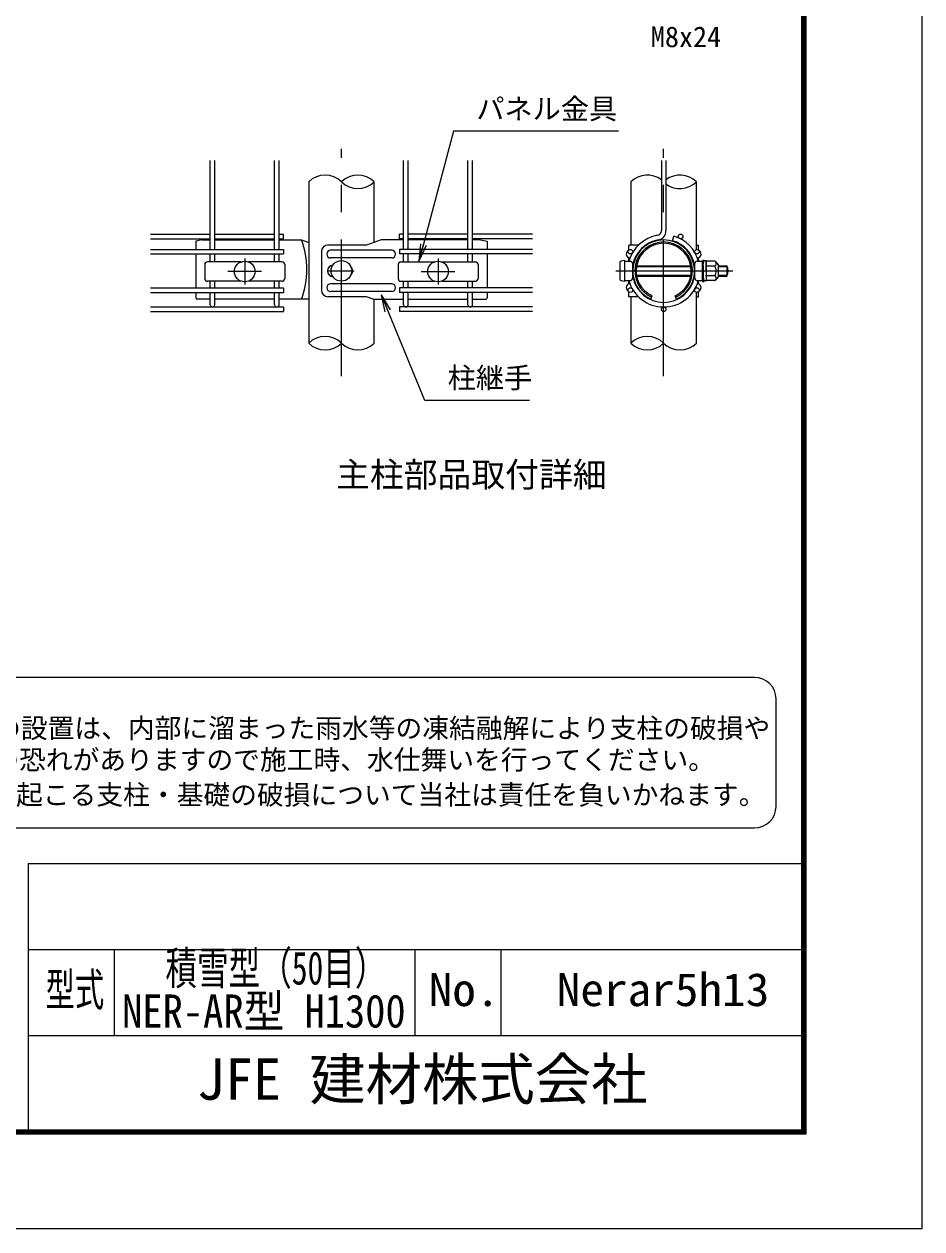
# Model space of a CAD drawing. Units: millimetres, scale not verified. Extents: x -4200 to 4200, y -2970 to 2970.
# Drawn here: x 2110 to 4200, y -2970 to -168 of the extents above; entities that cross this region are included whole.
import ezdxf
from ezdxf.enums import TextEntityAlignment as Align

# ---------------------------------------------------------------- set-up
doc = ezdxf.new("R2010")
doc.units = ezdxf.units.MM
doc.header["$LTSCALE"] = 10
doc.linetypes.add('USER1', pattern=[50.8, 31.75, -6.35, 6.35, -6.35])
for name, color, linetype, lineweight in [('0-0_D-TTL-TXT', 7, 'Continuous', 25), ('0-3_D-STR-DIM', 7, 'Continuous', 13), ('0-6_D-STR1', 1, 'Continuous', 25), ('0-7_D-BMK', 2, 'USER1', 13), ('0-8_D-STR2', 7, 'Continuous', 13), ('0-9_D-STR3', 3, 'Continuous', 13), ('0-B_D-STR-TXT', 7, 'Continuous', 13), ('0-C_D-TTL', 7, 'Continuous', 25)]:
    doc.layers.add(name, color=color, linetype=linetype, lineweight=lineweight)
doc.layers.add('0-4_0', color=7, linetype='Continuous')
doc.styles.add('ＭＳ ゴシック', font='')
doc.styles.get('ＭＳ ゴシック').set_extended_font_data('MS Gothic')

# ---------------------------------------------------------------- blocks, each defined once
blk = doc.blocks.new('A$Ce005e700')
at = {"layer": '0-8_D-STR2'}
for p, q in [((-54, 3410), (-54, 1774.1)), ((54, 3410), (54, 1774.1)), ((209.2, 1541.5), (240, 1645))]:
    blk.add_line(p, q, dxfattribs=at)
for centre in [(393.6, 1642.7), (-774.2, 1287), (774.2, 1287), (-774.2, 393), (774.2, 393), (0, -54)]:
    blk.add_circle(centre, 54, dxfattribs=at)
for centre, radius, start, end in [((-162, 1774.1), 108, 279.83934, 0), ((-162, 1774.1), 216, 279.83934, 0), ((0, 840), 840, 99.83934, 164.46321), ((0, 840), 732, 99.83934, 169.61114), ((0, 840), 732, 10.38886, 73.39579), ((0, 840), 840, 15.53679, 73.39579), ((0, 840), 840, 195.53679, 344.46321), ((0, 840), 732, 190.38886, 349.61114)]:
    blk.add_arc(centre, radius, start, end, dxfattribs=at)
blk = doc.blocks.new('_Open')
at = {"layer": '0-4_0'}
blk.add_line((-10, 1.667), (0, 0), dxfattribs=at)
blk.add_lwpolyline([(-10, -1.667), (0, 0), (-10, 0)], dxfattribs=at)

msp = doc.modelspace()

# ---------------------------------------------------------------- linework, layer by layer
at = {"layer": '0-0_D-TTL-TXT', "color": 2}
for p, q in [((3810.57, -1687.15), (1365.02, -1687.15)), ((3860.57, -1987.15), (3860.57, -1737.15)), ((1365.02, -2037.15), (3810.57, -2037.15))]:
    msp.add_line(p, q, dxfattribs=at)
for centre, start, end in [((3810.57, -1737.15), 0, 90), ((3810.57, -1987.15), 270, 0)]:
    msp.add_arc(centre, 50, start, end, dxfattribs=at)
at = {"layer": '0-3_D-STR-DIM'}
for centre, start, end in [((2810.8, -572.98), 45.18146, 134.81854), ((2887, -572.98), 45.18146, 134.81854), ((3560.81, -572.98), 52.7739, 134.81854), ((3637.01, -572.98), 45.18146, 127.2261), ((2887, -496.29), 225.18146, 314.81854), ((3637.01, -496.29), 232.7739, 314.81854), ((2810.8, -947.98), 45.18146, 134.81854), ((3560.81, -947.98), 45.18146, 134.81854), ((2810.8, -871.29), 225.18146, 314.81854), ((2887, -871.29), 225.18146, 314.81854), ((3560.81, -871.29), 225.18146, 314.81854), ((3637.01, -871.29), 225.18146, 314.81854)]:
    msp.add_arc(centre, 54.05, start, end, dxfattribs=at)
at = {"layer": '0-6_D-STR1'}
for p, q in [((2772.7, -534.64), (2772.7, -909.64)), ((2925.1, -675.36), (2925.1, -534.64)), ((3522.71, -534.64), (3522.71, -681.64)), ((3675.11, -691.68), (3675.11, -534.64)), ((2925.1, -909.64), (2925.1, -807.09)), ((3522.71, -801.64), (3522.71, -909.64)), ((3675.11, -909.64), (3675.11, -791.6))]:
    msp.add_line(p, q, dxfattribs=at)
at = {"layer": '0-7_D-BMK'}
for p, q in [((2848.9, -986.32), (2848.9, -457.95)), ((3598.91, -986.32), (3598.91, -457.95)), ((2623.9, -713.16), (2623.9, -773.16)), ((3073.9, -713.16), (3073.9, -773.16)), ((2662.9, -743.16), (2584.9, -743.16)), ((2818.9, -741.64), (2878.9, -741.64)), ((3034.9, -743.16), (3112.9, -743.16)), ((3487.59, -741.64), (3760.2, -741.64))]:
    msp.add_line(p, q, dxfattribs=at)
at = {"layer": '0-8_D-STR2'}
for p, q in [((2543.5, -691.54), (2543.5, -484.64)), ((2554.3, -691.54), (2554.3, -484.64)), ((2693.5, -691.54), (2693.5, -484.64)), ((2704.3, -691.54), (2704.3, -484.64)), ((2993.5, -691.54), (2993.5, -484.64)), ((3004.3, -691.54), (3004.3, -484.64)), ((3143.5, -691.54), (3143.5, -484.64)), ((3154.3, -691.54), (3154.3, -484.64)), ((2404.3, -655.96), (2543.5, -655.96)), ((2404.3, -666.76), (2543.5, -666.76)), ((2554.3, -655.96), (2693.5, -655.96)), ((2554.3, -666.76), (2693.5, -666.76)), ((2704.3, -655.96), (2713.9, -655.96)), ((2704.3, -666.76), (2713.9, -666.76)), ((2713.9, -666.76), (2713.9, -655.96)), ((2993.5, -655.96), (2983.9, -655.96)), ((2983.9, -666.76), (2983.9, -655.96)), ((2993.5, -666.76), (2983.9, -666.76)), ((3143.5, -655.96), (3004.3, -655.96)), ((3143.5, -666.76), (3004.3, -666.76)), ((3293.5, -655.96), (3154.3, -655.96)), ((3293.5, -666.76), (3154.3, -666.76)), ((2404.3, -691.54), (2713.9, -691.54)), ((2713.9, -691.54), (2713.9, -702.34)), ((2983.9, -691.54), (2983.9, -702.34)), ((3293.5, -691.54), (2983.9, -691.54)), ((2404.3, -702.34), (2713.9, -702.34)), ((2543.5, -720.66), (2543.5, -702.34)), ((2554.3, -720.66), (2554.3, -702.34)), ((2693.5, -720.66), (2693.5, -702.34)), ((2704.3, -720.66), (2704.3, -702.34)), ((3293.5, -702.34), (2983.9, -702.34)), ((2993.5, -720.66), (2993.5, -702.34)), ((3004.3, -720.66), (3004.3, -702.34)), ((3143.5, -720.66), (3143.5, -702.34)), ((3154.3, -720.66), (3154.3, -702.34)), ((2404.3, -780.94), (2713.9, -780.94)), ((2543.5, -780.94), (2543.5, -765.66)), ((2554.3, -780.94), (2554.3, -765.66)), ((2693.5, -780.94), (2693.5, -765.66)), ((2704.3, -780.94), (2704.3, -765.66)), ((2713.9, -780.94), (2713.9, -791.74)), ((3293.5, -780.94), (2983.9, -780.94)), ((2983.9, -780.94), (2983.9, -791.74)), ((2993.5, -780.94), (2993.5, -765.66)), ((3004.3, -780.94), (3004.3, -765.66)), ((3143.5, -780.94), (3143.5, -765.66)), ((3154.3, -780.94), (3154.3, -765.66)), ((2404.3, -791.74), (2713.9, -791.74)), ((2543.5, -820.24), (2543.5, -791.74)), ((2554.3, -820.24), (2554.3, -791.74)), ((2693.5, -820.24), (2693.5, -791.74)), ((2704.3, -820.24), (2704.3, -791.74)), ((3293.5, -791.74), (2983.9, -791.74)), ((2993.5, -820.24), (2993.5, -791.74)), ((3004.3, -820.24), (3004.3, -791.74)), ((3143.5, -820.24), (3143.5, -791.74)), ((3154.3, -820.24), (3154.3, -791.74)), ((2404.3, -825.64), (2713.9, -825.64)), ((2404.3, -836.44), (2713.9, -836.44)), ((2713.9, -825.64), (2713.9, -836.44)), ((3293.5, -825.64), (2983.9, -825.64)), ((2983.9, -825.64), (2983.9, -836.44)), ((3293.5, -836.44), (2983.9, -836.44))]:
    msp.add_line(p, q, dxfattribs=at)
for centre in [(2548.9, -820.24), (2698.9, -820.24), (2998.9, -820.24), (3148.9, -820.24)]:
    msp.add_arc(centre, 5.4, 180, 0, dxfattribs=at)
at = {"layer": '0-9_D-STR3'}
for p, q in [((2524.9, -669.64), (2509.9, -672.64)), ((2524.9, -669.64), (2543.5, -669.64)), ((2554.3, -669.64), (2693.5, -669.64)), ((2704.3, -669.64), (2756.17, -669.64)), ((2756.17, -669.64), (2772.7, -675.36)), ((2941.64, -669.64), (2906.97, -681.64)), ((2993.5, -669.64), (2941.64, -669.64)), ((3143.5, -669.64), (3004.3, -669.64)), ((3172.9, -669.64), (3154.3, -669.64)), ((3172.9, -669.64), (3187.9, -672.64)), ((2509.9, -672.64), (2509.9, -691.54)), ((2802.44, -696.64), (2802.44, -786.64)), ((2906.97, -681.64), (2817.44, -681.64)), ((2965.9, -693.64), (2823.67, -693.64)), ((3187.9, -672.64), (3187.9, -691.54)), ((3540.12, -681.64), (3517.91, -681.64)), ((3517.91, -692.89), (3517.91, -681.64)), ((3559.11, -681.64), (3556.98, -681.64)), ((3675.11, -681.64), (3679.91, -681.64)), ((3679.91, -692.89), (3679.91, -681.64)), ((2509.9, -702.34), (2509.9, -780.94)), ((2530.9, -726.66), (2530.9, -759.66)), ((2615.55, -720.66), (2536.9, -720.66)), ((2710.9, -720.66), (2632.26, -720.66)), ((2716.9, -726.66), (2716.9, -759.66)), ((2965.9, -711.64), (2823.67, -711.64)), ((2980.9, -726.66), (2980.9, -759.66)), ((2986.9, -720.66), (3065.55, -720.66)), ((3082.26, -720.66), (3160.9, -720.66)), ((3166.9, -726.66), (3166.9, -759.66)), ((3187.9, -702.34), (3187.9, -780.94)), ((3496.91, -722.07), (3496.91, -761.2)), ((3508.91, -765.64), (3508.91, -717.64)), ((3508.91, -719.14), (3520.91, -719.14)), ((3517.91, -719.14), (3517.91, -711.64)), ((3526.91, -758.14), (3526.91, -725.14)), ((3670.91, -725.14), (3670.91, -758.14)), ((3676.91, -719.14), (3688.91, -719.14)), ((3679.91, -719.14), (3679.91, -711.64)), ((3679.91, -716.11), (3679.91, -717.86)), ((3688.91, -719.14), (3688.91, -764.14)), ((3690.45, -720.79), (3688.91, -726.1)), ((3688.91, -726.1), (3688.91, -757.17)), ((3690.45, -716.47), (3690.45, -720.79)), ((3690.45, -716.47), (3691.95, -716.47)), ((3691.01, -728.16), (3692.17, -718.67)), ((3691.01, -728.16), (3691.01, -755.16)), ((3691.95, -716.47), (3691.95, -720.79)), ((3697.48, -718.41), (3692.47, -718.41)), ((3697.6, -741.66), (3697.6, -718.48)), ((3697.9, -719.14), (3697.76, -718.63)), ((3717.99, -719.12), (3697.9, -719.12)), ((3725.51, -726.63), (3725.51, -756.63)), ((3526.91, -729.64), (3527.91, -729.64)), ((3526.91, -731.67), (3527.6, -731.67)), ((3526.91, -751.6), (3527.6, -751.6)), ((3526.91, -753.64), (3527.91, -753.64)), ((3535.49, -731.67), (3662.33, -731.67)), ((3535.49, -751.6), (3662.33, -751.6)), ((3535.84, -729.64), (3661.98, -729.64)), ((3535.84, -753.64), (3661.98, -753.64)), ((3669.9, -729.64), (3670.91, -729.64)), ((3669.9, -753.64), (3670.91, -753.64)), ((3670.21, -731.67), (3670.91, -731.67)), ((3670.21, -751.6), (3670.91, -751.6)), ((3690.41, -729.49), (3691.01, -729.49)), ((3690.41, -753.79), (3691.01, -753.79)), ((3691.01, -729.49), (3691.01, -753.79)), ((3691.01, -755.16), (3692.17, -764.64)), ((3717.99, -730.38), (3697.6, -730.38)), ((3697.6, -741.66), (3697.6, -764.83)), ((3717.99, -752.89), (3697.6, -752.89)), ((3725.51, -729.64), (3745.91, -729.64)), ((3725.51, -731.67), (3745.91, -731.67)), ((3725.51, -751.6), (3745.91, -751.6)), ((3725.51, -753.64), (3745.91, -753.64)), ((3745.91, -729.64), (3745.91, -753.64)), ((2615.55, -765.66), (2536.9, -765.66)), ((2710.9, -765.66), (2632.26, -765.66)), ((2965.9, -771.64), (2823.67, -771.64)), ((2986.9, -765.66), (3065.55, -765.66)), ((3082.26, -765.66), (3160.9, -765.66)), ((3508.91, -764.14), (3520.91, -764.14)), ((3517.91, -771.64), (3517.91, -764.14)), ((3676.91, -764.14), (3688.91, -764.14)), ((3679.91, -771.64), (3679.91, -764.14)), ((3690.45, -763.15), (3688.91, -757.17)), ((3690.41, -757.17), (3691.95, -763.15)), ((3691.95, -763.15), (3691.95, -767.47)), ((3697.41, -764.91), (3692.47, -764.91)), ((3717.99, -764.15), (3697.9, -764.15)), ((2509.9, -791.74), (2509.9, -804.09)), ((2543.5, -807.09), (2512.9, -807.09)), ((2693.5, -807.09), (2554.3, -807.09)), ((2772.7, -807.09), (2704.3, -807.09)), ((2906.97, -801.64), (2817.44, -801.64)), ((2965.9, -789.64), (2823.67, -789.64)), ((2922.72, -807.09), (2906.97, -801.64)), ((2922.72, -807.09), (2993.5, -807.09)), ((3004.3, -807.09), (3143.5, -807.09)), ((3154.3, -807.09), (3184.9, -807.09)), ((3187.9, -791.74), (3187.9, -804.09)), ((3517.91, -801.64), (3517.91, -790.38)), ((3540.12, -801.64), (3517.91, -801.64)), ((3559.11, -801.64), (3556.98, -801.64)), ((3568.91, -807.09), (3572.16, -800)), ((3628.91, -807.09), (3625.66, -800)), ((3675.11, -801.64), (3679.91, -801.64)), ((3679.91, -801.64), (3679.91, -790.38))]:
    msp.add_line(p, q, dxfattribs=at)
for points in [[(3691.95, -720.79), (3690.41, -726.1), (3690.41, -757.17)], [(3690.45, -763.15), (3690.45, -767.47), (3691.95, -767.47)]]:
    msp.add_lwpolyline(points, dxfattribs=at)
for centre in [(2623.9, -743.16), (2848.9, -741.64), (3073.9, -743.16)]:
    msp.add_circle(centre, 24, dxfattribs=at)
for centre, radius, start, end in [((2569.52, -738.36), 198.9, 339.78603, 20.21397), ((3598.91, -741.64), 72, 294.62432, 245.37568), ((2817.44, -696.64), 15, 90, 180), ((2823.67, -702.64), 9, 90, 270), ((2965.9, -702.64), 9, 270, 90), ((3521.66, -702.64), 9.75, 119.47317, 247.38014), ((3598.91, -741.64), 67.2, 294.62432, 245.37568), ((3598.91, -741.64), 64.2, 294.62432, 245.37568), ((3676.16, -702.64), 9.75, 292.61986, 60.52683), ((2536.9, -726.66), 6, 90, 180), ((2710.9, -726.66), 6, 0, 90), ((2830.2, -741.64), 13.5, 94.99037, 265.00963), ((2986.9, -726.66), 6, 90, 180), ((3160.9, -726.66), 6, 0, 90), ((3516.37, -702.64), 9.13, 279.7159, 299.45512), ((3520.91, -725.14), 6, 0, 90), ((3516.37, -702.64), 9.13, 9.9641, 11.88326), ((3676.91, -725.14), 6, 90, 180), ((3681.45, -702.64), 9.13, 168.11674, 170.0359), ((3681.45, -702.64), 9.13, 240.54488, 260.2841), ((3689.29, -729.44), 1.71, 358.43845, 49.48837), ((3692.47, -718.71), 0.3, 90, 173), ((3697.48, -718.71), 0.3, 15, 90), ((3682.96, -724.77), 15.97, 339.37322, 22.7756), ((3714.94, -724.75), 6.4, 298.45309, 61.54691), ((3705.18, -739.4), 24, 32.13463, 57.68315), ((2861.47, -741.64), 13.5, 314.07965, 45.92035), ((3689.29, -753.83), 1.71, 310.51348, 1.56339), ((3682.96, -758.54), 15.97, 337.2244, 20.62678), ((3635.34, -741.66), 63.57, 0, 10.20031), ((3635.34, -741.66), 63.57, 349.79969, 0), ((3700.72, -741.63), 20.62, 0, 33.09348), ((3700.72, -741.63), 20.62, 326.90652, 0), ((3714.94, -758.52), 6.4, 298.45309, 61.54691), ((3705.18, -743.87), 24, 302.31685, 327.86537), ((3723.41, -741.64), 25.5, 331.92751, 28.07249), ((2536.9, -759.66), 6, 180, 270), ((2710.9, -759.66), 6, 270, 0), ((2823.67, -780.64), 9, 90, 270), ((2965.9, -780.64), 9, 270, 90), ((2986.9, -759.66), 6, 180, 270), ((3160.9, -759.66), 6, 270, 0), ((3521.66, -780.64), 9.75, 112.61986, 240.52683), ((3516.37, -780.64), 9.13, 60.54488, 80.2841), ((3520.91, -758.14), 6, 270, 0), ((3516.37, -780.64), 9.13, 348.11674, 350.0359), ((3676.91, -758.14), 6, 180, 270), ((3681.45, -780.64), 9.13, 189.9641, 191.59585), ((3681.45, -780.64), 9.13, 189.9641, 191.88326), ((3681.45, -780.64), 9.13, 99.7159, 119.45512), ((3676.16, -780.64), 9.75, 299.47317, 67.38014), ((3692.47, -764.61), 0.3, 187, 270), ((3697.41, -764.61), 0.3, 270, 337.2244), ((2512.9, -804.09), 3, 180, 270), ((2817.44, -786.64), 15, 180, 270), ((3184.9, -804.09), 3, 270, 0)]:
    msp.add_arc(centre, radius, start, end, dxfattribs=at)
for centre, start_param, end_param in [((3511.31, -722.07), 1.7382444, 3.1415927), ((3511.31, -761.2), 3.1415927, 4.5449409)]:
    msp.add_ellipse(centre, major_axis=(14.4, 0), ratio=0.3125, start_param=start_param, end_param=end_param, dxfattribs=at)
at = {"layer": '0-B_D-STR-TXT'}
for points in [[(3493.61, -417.01), (3109.76, -417.01), (3029.88, -717.23)], [(3286.86, -1042.75), (3043.3, -1042.75), (2942.58, -799.54)]]:
    msp.add_lwpolyline(points, dxfattribs=at)
at = {"layer": '0-C_D-TTL'}
for p, q in [((2120, -2120), (2120, -2740)), ((2120, -2120), (3920, -2120)), ((2120, -2320), (3920, -2320)), ((2320, -2320), (2320, -2520)), ((3020, -2320), (3020, -2520)), ((3220, -2320), (3220, -2520)), ((2120, -2520), (3920, -2520))]:
    msp.add_line(p, q, dxfattribs=at)
at = {"layer": '0-C_D-TTL', "color": 2}
msp.add_lwpolyline([(-4200, 2970), (4200, 2970), (4200, -2970), (-4200, -2970)], close=True, dxfattribs=at)
at = {"layer": '0-C_D-TTL'}
for points in [[(-3930, 2750), (3930, 2750), (3930, -2750), (-3930, -2750)], [(-3927.5, 2747.5), (3927.5, 2747.5), (3927.5, -2747.5), (-3927.5, -2747.5)], [(-3925, 2745), (3925, 2745), (3925, -2745), (-3925, -2745)], [(-3922.5, 2742.5), (3922.5, 2742.5), (3922.5, -2742.5), (-3922.5, -2742.5)], [(-3920, 2740), (3920, 2740), (3920, -2740), (-3920, -2740)]]:
    msp.add_lwpolyline(points, close=True, dxfattribs=at)

# ---------------------------------------------------------------- block references
at = {"layer": '0-8_D-STR2', "xscale": 0.1, "yscale": 0.1}
msp.add_blockref('A$Ce005e700', (3598.91, -825.64), dxfattribs=at)
at = {"layer": '0-B_D-STR-TXT', "xscale": 4, "yscale": 4}
for p, rotation in [((3029.36, -719.16), 255.09951), ((2941.81, -797.69), 112.49567)]:
    msp.add_blockref('_Open', p, dxfattribs=dict(at, rotation=rotation))

# ---------------------------------------------------------------- texts
at = {"layer": '0-0_D-TTL-TXT', "style": 'ＭＳ ゴシック'}
for s, height, p in [('主柱部品取付詳細', 57.7, (2836.5, -1261.48)), ('凍結の恐れがある場所への設置は、内部に溜まった雨水等の凍結融解により支柱の破損や', 45.67, (1355.2, -1841.83)), ('コンクリート基礎の破損の恐れがありますので施工時、水仕舞いを行ってください。', 45.67, (1351.09, -1915.25)), ('施工による水仕舞い不備で起こる支柱・基礎の破損について当社は責任を負いかねます。 ', 45.67, (1344.1, -1996.75)), ('JFE 建材株式会社', 96.19, (2512.38, -2698.5))]:
    msp.add_text(s, height=height, dxfattribs=at).set_placement(p, align=Align.BOTTOM_LEFT)
for s, height, width, p in [('積雪型（50目）', 76.98, 0.7, (2439.33, -2424.8)), ('型式', 76.97, 0.65, (2160.27, -2474.8)), ('No.', 76.98, 1.05, (3052, -2474.8)), ('Nerar5h13', 76.98, 1.05, (3350, -2474.8)), ('NER-AR型 H1300', 76.98, 0.9, (2338.44, -2524.8))]:
    msp.add_text(s, height=height, dxfattribs=dict(at, width=width)).set_placement(p, align=Align.BOTTOM_LEFT)
at = {"layer": '0-B_D-STR-TXT', "style": 'ＭＳ ゴシック'}
for s, p in [('M8x24', (3569.12, -235.64)), ('パネル金具', (3162.72, -403.15)), ('柱継手', (3096.25, -1028.9))]:
    msp.add_text(s, height=48.09, dxfattribs=at).set_placement(p, align=Align.BOTTOM_LEFT)

doc.saveas('drawing.dxf')
